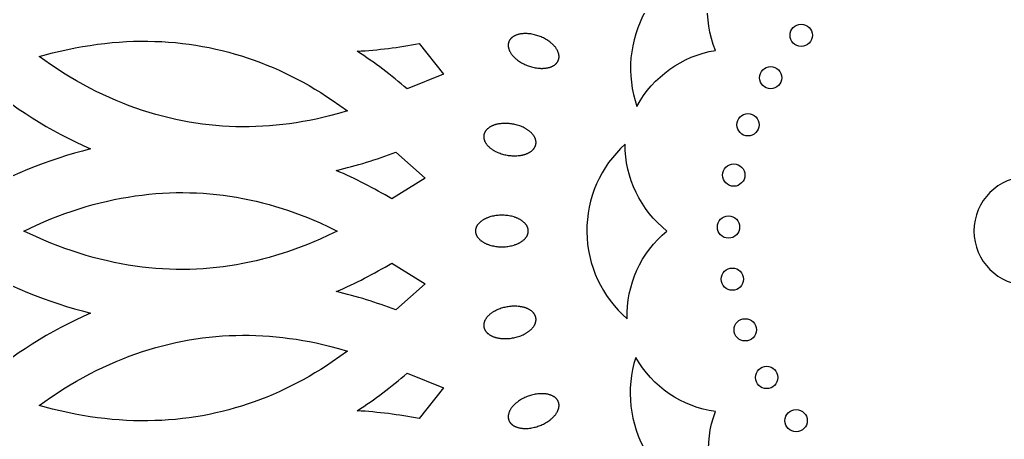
# Model space of a CAD drawing. Extents: x 198 to 1143, y 157 to 1987.
# Drawn here: x 374.3 to 663, y 1011.1 to 1134.1 of the extents above; entities that cross this region are included whole.
import ezdxf

# ---------------------------------------------------------------- set-up
doc = ezdxf.new("R2010")
doc.units = 0
doc.layers.get('0').update_dxf_attribs({"linetype": 'CONTINUOUS'})

msp = doc.modelspace()

# ---------------------------------------------------------------- linework, layer by layer
for points in [[(578.33, 1125.11, -0.23103), (580.44, 1153.29, 0.450113), (555.33, 1108.69, -0.23103)], [(491.49, 1127.14), (498.61, 1118.09), (487.92, 1113.81, 0.033861), (473.33, 1124.86, 0.033861)], [(362.3, 1116.85, 0.072141), (395.15, 1096.2, 0.072141), (359.21, 1081.57, -0.034729), (334.03, 1101.55, -0.034729)], [(564.14, 1072.15, -0.23103), (551.87, 1097.61, 0.450113), (552.44, 1046.43, -0.23103)], [(484.66, 1095.29), (493.24, 1087.62), (483.45, 1081.55, 0.033861), (467.17, 1089.9, 0.033861)], [(359.21, 1062.73, 0.072141), (395.15, 1048.1, 0.072141), (362.3, 1027.44, -0.034729), (334.03, 1042.75, -0.034729)], [(483.45, 1062.75), (493.24, 1056.68), (484.66, 1049.01, 0.033861), (467.17, 1054.4, 0.033861)], [(578.33, 1019.19, -0.23103), (554.98, 1035.1, 0.450113), (581.06, 991.06, -0.23103)], [(487.92, 1030.48), (498.61, 1026.21), (491.49, 1017.16, 0.033861), (473.33, 1019.44, 0.033861)]]:
    msp.add_lwpolyline(points, format="xyb", close=True)
for points in [[(532.32, 1122.29), (532.33, 1122.33), (532.35, 1122.38), (532.37, 1122.43), (532.38, 1122.48), (532.39, 1122.53), (532.41, 1122.58), (532.42, 1122.64), (532.43, 1122.69), (532.44, 1122.74), (532.45, 1122.79), (532.46, 1122.85), (532.47, 1122.9), (532.47, 1122.96), (532.48, 1123.01), (532.48, 1123.07), (532.48, 1123.12), (532.49, 1123.18), (532.49, 1123.24), (532.49, 1123.29), (532.49, 1123.35), (532.49, 1123.41), (532.48, 1123.47), (532.48, 1123.53), (532.47, 1123.59), (532.47, 1123.65), (532.46, 1123.71), (532.45, 1123.77), (532.44, 1123.83), (532.42, 1123.95), (532.39, 1124.07), (532.36, 1124.2), (532.32, 1124.33), (532.28, 1124.45), (532.23, 1124.58), (532.18, 1124.71), (532.12, 1124.84), (532.06, 1124.97), (532, 1125.1), (531.93, 1125.23), (531.85, 1125.36), (531.77, 1125.49), (531.69, 1125.62), (531.6, 1125.75), (531.51, 1125.88), (531.41, 1126.01), (531.31, 1126.14), (531.2, 1126.27), (531.09, 1126.4), (530.97, 1126.52), (530.86, 1126.65), (530.73, 1126.77), (530.61, 1126.89), (530.48, 1127.01), (530.35, 1127.13), (530.21, 1127.25), (530.07, 1127.36), (529.93, 1127.48), (529.79, 1127.59), (529.49, 1127.8), (529.19, 1128.01), (528.88, 1128.21), (528.56, 1128.39), (528.24, 1128.57), (527.92, 1128.74), (527.59, 1128.89), (527.27, 1129.04), (526.94, 1129.17), (526.62, 1129.29), (526.3, 1129.4), (525.96, 1129.51), (525.62, 1129.61), (525.27, 1129.7), (524.92, 1129.78), (524.56, 1129.85), (524.19, 1129.91), (523.83, 1129.96), (523.46, 1130), (523.1, 1130.02), (522.92, 1130.03), (522.74, 1130.03), (522.56, 1130.03), (522.38, 1130.03), (522.2, 1130.03), (522.02, 1130.02), (521.85, 1130), (521.68, 1129.99), (521.51, 1129.97), (521.34, 1129.94), (521.17, 1129.92), (521.01, 1129.89), (520.85, 1129.86), (520.69, 1129.82), (520.53, 1129.78), (520.38, 1129.74), (520.23, 1129.69), (520.09, 1129.64), (519.95, 1129.59), (519.81, 1129.54), (519.68, 1129.48), (519.55, 1129.42), (519.42, 1129.36), (519.3, 1129.29), (519.18, 1129.22), (519.06, 1129.15), (518.96, 1129.08), (518.85, 1129), (518.75, 1128.93), (518.65, 1128.85), (518.61, 1128.81), (518.56, 1128.77), (518.52, 1128.72), (518.47, 1128.68), (518.43, 1128.64), (518.39, 1128.6), (518.35, 1128.55), (518.31, 1128.51), (518.27, 1128.47), (518.24, 1128.42), (518.2, 1128.38), (518.17, 1128.33), (518.13, 1128.29), (518.1, 1128.24), (518.07, 1128.2), (518.04, 1128.15), (518.01, 1128.11), (517.98, 1128.06), (517.95, 1128.01), (517.93, 1127.97), (517.9, 1127.92), (517.88, 1127.87), (517.86, 1127.83), (517.83, 1127.78), (517.81, 1127.73), (517.79, 1127.68), (517.77, 1127.63), (517.76, 1127.59), (517.74, 1127.54), (517.72, 1127.49), (517.71, 1127.44), (517.69, 1127.39), (517.68, 1127.34), (517.67, 1127.29), (517.65, 1127.24), (517.64, 1127.18), (517.63, 1127.13), (517.62, 1127.08), (517.61, 1127.02), (517.61, 1126.97), (517.6, 1126.92), (517.6, 1126.86), (517.59, 1126.81), (517.59, 1126.75), (517.59, 1126.69), (517.58, 1126.64), (517.58, 1126.58), (517.59, 1126.52), (517.59, 1126.46), (517.59, 1126.4), (517.59, 1126.34), (517.6, 1126.29), (517.61, 1126.23), (517.61, 1126.17), (517.62, 1126.1), (517.63, 1126.04), (517.66, 1125.92), (517.68, 1125.8), (517.72, 1125.67), (517.75, 1125.55), (517.79, 1125.42), (517.84, 1125.29), (517.89, 1125.16), (517.95, 1125.03), (518.01, 1124.9), (518.07, 1124.77), (518.15, 1124.64), (518.22, 1124.51), (518.3, 1124.38), (518.38, 1124.25), (518.47, 1124.12), (518.57, 1123.99), (518.66, 1123.86), (518.77, 1123.73), (518.87, 1123.6), (518.98, 1123.48), (519.1, 1123.35), (519.22, 1123.23), (519.34, 1123.1), (519.46, 1122.98), (519.59, 1122.86), (519.73, 1122.74), (519.86, 1122.62), (520, 1122.51), (520.14, 1122.4), (520.28, 1122.28), (520.58, 1122.07), (520.88, 1121.86), (521.19, 1121.67), (521.51, 1121.48), (521.83, 1121.3), (522.15, 1121.14), (522.48, 1120.98), (522.8, 1120.84), (523.13, 1120.7), (523.45, 1120.58), (523.78, 1120.47), (524.11, 1120.36), (524.45, 1120.26), (524.8, 1120.17), (525.16, 1120.09), (525.52, 1120.02), (525.88, 1119.96), (526.24, 1119.91), (526.61, 1119.87), (526.97, 1119.85), (527.15, 1119.84), (527.34, 1119.84), (527.52, 1119.84), (527.69, 1119.84), (527.87, 1119.85), (528.05, 1119.86), (528.22, 1119.87), (528.4, 1119.88), (528.57, 1119.9), (528.73, 1119.93), (528.9, 1119.95), (529.06, 1119.98), (529.23, 1120.02), (529.38, 1120.05), (529.54, 1120.09), (529.69, 1120.13), (529.84, 1120.18), (529.98, 1120.23), (530.13, 1120.28), (530.26, 1120.33), (530.4, 1120.39), (530.53, 1120.45), (530.65, 1120.52), (530.78, 1120.58), (530.89, 1120.65), (531.01, 1120.72), (531.12, 1120.79), (531.22, 1120.87), (531.32, 1120.95), (531.42, 1121.03), (531.47, 1121.07), (531.51, 1121.11), (531.56, 1121.15), (531.6, 1121.19), (531.64, 1121.23), (531.68, 1121.27), (531.72, 1121.32), (531.76, 1121.36), (531.8, 1121.4), (531.84, 1121.45), (531.87, 1121.49), (531.91, 1121.54), (531.94, 1121.58), (531.97, 1121.63), (532, 1121.67), (532.04, 1121.72), (532.06, 1121.77), (532.09, 1121.81), (532.12, 1121.86), (532.15, 1121.91), (532.17, 1121.95), (532.19, 1122), (532.22, 1122.05), (532.24, 1122.09), (532.26, 1122.14), (532.28, 1122.19), (532.3, 1122.24)], [(380.02, 1123.29), (384.01, 1124.36), (386.23, 1124.9), (388.47, 1125.4), (390.64, 1125.84), (392.81, 1126.23), (394.99, 1126.58), (397.18, 1126.89), (399.3, 1127.15), (401.42, 1127.37), (403.55, 1127.54), (405.68, 1127.67), (407.75, 1127.76), (409.82, 1127.8), (411.9, 1127.8), (413.97, 1127.75), (415.99, 1127.67), (418.01, 1127.54), (420.03, 1127.37), (422.04, 1127.16), (424.02, 1126.91), (425.98, 1126.62), (427.95, 1126.29), (429.9, 1125.91), (431.83, 1125.5), (433.74, 1125.05), (435.65, 1124.56), (437.54, 1124.03), (439.42, 1123.47), (441.29, 1122.86), (443.14, 1122.22), (444.98, 1121.54), (446.81, 1120.82), (448.62, 1120.06), (450.42, 1119.27), (452.2, 1118.44), (453.98, 1117.58), (455.74, 1116.67), (457.48, 1115.74), (459.21, 1114.77), (460.93, 1113.75), (462.64, 1112.71), (464.33, 1111.63), (466, 1110.53), (468.26, 1108.96), (470.48, 1107.34), (467.84, 1106.58), (465.18, 1105.88), (463.23, 1105.41), (461.28, 1104.98), (459.32, 1104.58), (457.35, 1104.22), (455.39, 1103.9), (453.44, 1103.62), (451.47, 1103.37), (449.5, 1103.16), (447.55, 1103), (445.59, 1102.87), (443.62, 1102.78), (441.66, 1102.73), (439.7, 1102.71), (437.74, 1102.74), (435.78, 1102.81), (433.82, 1102.92), (431.86, 1103.07), (429.9, 1103.27), (427.95, 1103.5), (426, 1103.77), (424.03, 1104.09), (422.07, 1104.45), (420.13, 1104.85), (418.19, 1105.29), (416.22, 1105.78), (414.27, 1106.31), (412.33, 1106.88), (410.4, 1107.49), (408.43, 1108.16), (406.48, 1108.87), (404.55, 1109.61), (402.63, 1110.4), (400.67, 1111.25), (398.73, 1112.14), (396.81, 1113.07), (394.91, 1114.04), (392.96, 1115.08), (391.03, 1116.16), (389.13, 1117.27), (387.24, 1118.42), (385.31, 1119.65), (383.4, 1120.92)], [(525.7, 1097.6), (525.71, 1097.66), (525.72, 1097.71), (525.73, 1097.76), (525.73, 1097.81), (525.74, 1097.86), (525.74, 1097.91), (525.74, 1097.97), (525.75, 1098.02), (525.75, 1098.07), (525.75, 1098.13), (525.75, 1098.18), (525.74, 1098.24), (525.74, 1098.29), (525.74, 1098.35), (525.73, 1098.4), (525.72, 1098.46), (525.72, 1098.51), (525.71, 1098.57), (525.7, 1098.63), (525.69, 1098.68), (525.67, 1098.74), (525.66, 1098.8), (525.65, 1098.85), (525.63, 1098.91), (525.61, 1098.97), (525.6, 1099.03), (525.58, 1099.09), (525.56, 1099.14), (525.51, 1099.26), (525.46, 1099.38), (525.41, 1099.5), (525.35, 1099.61), (525.29, 1099.73), (525.22, 1099.85), (525.15, 1099.97), (525.07, 1100.09), (524.99, 1100.2), (524.9, 1100.32), (524.81, 1100.44), (524.71, 1100.55), (524.61, 1100.67), (524.5, 1100.78), (524.39, 1100.89), (524.28, 1101.01), (524.16, 1101.12), (524.04, 1101.23), (523.91, 1101.33), (523.78, 1101.44), (523.65, 1101.54), (523.51, 1101.65), (523.37, 1101.75), (523.22, 1101.84), (523.07, 1101.94), (522.92, 1102.03), (522.77, 1102.13), (522.61, 1102.21), (522.45, 1102.3), (522.29, 1102.39), (521.97, 1102.55), (521.63, 1102.7), (521.29, 1102.84), (520.95, 1102.97), (520.6, 1103.09), (520.25, 1103.19), (519.91, 1103.29), (519.56, 1103.37), (519.22, 1103.45), (518.88, 1103.51), (518.54, 1103.57), (518.19, 1103.62), (517.84, 1103.65), (517.48, 1103.68), (517.11, 1103.7), (516.75, 1103.71), (516.38, 1103.7), (516.01, 1103.69), (515.65, 1103.66), (515.28, 1103.62), (515.1, 1103.6), (514.92, 1103.57), (514.75, 1103.54), (514.57, 1103.51), (514.4, 1103.47), (514.23, 1103.43), (514.06, 1103.39), (513.89, 1103.34), (513.72, 1103.29), (513.56, 1103.24), (513.4, 1103.19), (513.25, 1103.13), (513.09, 1103.07), (512.94, 1103.01), (512.8, 1102.94), (512.66, 1102.87), (512.52, 1102.8), (512.38, 1102.73), (512.25, 1102.65), (512.13, 1102.57), (512, 1102.49), (511.89, 1102.41), (511.77, 1102.33), (511.66, 1102.24), (511.56, 1102.15), (511.46, 1102.06), (511.37, 1101.97), (511.27, 1101.88), (511.19, 1101.79), (511.11, 1101.69), (511.07, 1101.64), (511.03, 1101.6), (510.99, 1101.55), (510.96, 1101.5), (510.92, 1101.45), (510.89, 1101.4), (510.86, 1101.35), (510.83, 1101.3), (510.8, 1101.25), (510.77, 1101.2), (510.74, 1101.15), (510.72, 1101.1), (510.69, 1101.05), (510.67, 1101), (510.64, 1100.95), (510.62, 1100.9), (510.6, 1100.85), (510.58, 1100.8), (510.56, 1100.75), (510.55, 1100.7), (510.53, 1100.65), (510.51, 1100.6), (510.5, 1100.55), (510.49, 1100.5), (510.47, 1100.45), (510.46, 1100.4), (510.45, 1100.35), (510.44, 1100.3), (510.43, 1100.24), (510.43, 1100.19), (510.42, 1100.14), (510.41, 1100.09), (510.41, 1100.04), (510.41, 1099.99), (510.4, 1099.93), (510.4, 1099.88), (510.4, 1099.83), (510.4, 1099.77), (510.4, 1099.72), (510.4, 1099.66), (510.41, 1099.61), (510.41, 1099.55), (510.42, 1099.5), (510.42, 1099.44), (510.43, 1099.39), (510.44, 1099.33), (510.45, 1099.27), (510.46, 1099.22), (510.47, 1099.16), (510.49, 1099.1), (510.5, 1099.05), (510.52, 1098.99), (510.53, 1098.93), (510.55, 1098.87), (510.57, 1098.81), (510.59, 1098.76), (510.63, 1098.64), (510.68, 1098.52), (510.74, 1098.4), (510.79, 1098.29), (510.86, 1098.17), (510.93, 1098.05), (511, 1097.93), (511.08, 1097.81), (511.16, 1097.7), (511.25, 1097.58), (511.34, 1097.46), (511.44, 1097.35), (511.54, 1097.23), (511.64, 1097.12), (511.75, 1097.01), (511.87, 1096.89), (511.99, 1096.78), (512.11, 1096.67), (512.24, 1096.57), (512.37, 1096.46), (512.5, 1096.36), (512.64, 1096.25), (512.78, 1096.15), (512.93, 1096.06), (513.07, 1095.96), (513.22, 1095.87), (513.38, 1095.77), (513.53, 1095.69), (513.69, 1095.6), (513.85, 1095.51), (514.18, 1095.35), (514.52, 1095.2), (514.86, 1095.06), (515.2, 1094.93), (515.55, 1094.81), (515.89, 1094.71), (516.24, 1094.61), (516.59, 1094.53), (516.93, 1094.45), (517.27, 1094.39), (517.61, 1094.33), (517.96, 1094.28), (518.31, 1094.25), (518.67, 1094.22), (519.03, 1094.2), (519.4, 1094.19), (519.77, 1094.2), (520.13, 1094.21), (520.5, 1094.24), (520.86, 1094.28), (521.04, 1094.3), (521.22, 1094.33), (521.4, 1094.36), (521.58, 1094.39), (521.75, 1094.43), (521.92, 1094.47), (522.09, 1094.51), (522.26, 1094.56), (522.42, 1094.61), (522.59, 1094.66), (522.74, 1094.71), (522.9, 1094.77), (523.05, 1094.83), (523.2, 1094.89), (523.35, 1094.96), (523.49, 1095.03), (523.63, 1095.1), (523.76, 1095.17), (523.89, 1095.25), (524.02, 1095.33), (524.14, 1095.41), (524.26, 1095.49), (524.37, 1095.57), (524.48, 1095.66), (524.59, 1095.75), (524.69, 1095.84), (524.78, 1095.93), (524.87, 1096.02), (524.96, 1096.11), (525.04, 1096.21), (525.08, 1096.26), (525.12, 1096.3), (525.15, 1096.35), (525.19, 1096.4), (525.22, 1096.45), (525.26, 1096.5), (525.29, 1096.55), (525.32, 1096.6), (525.35, 1096.65), (525.38, 1096.7), (525.4, 1096.75), (525.43, 1096.8), (525.46, 1096.85), (525.48, 1096.9), (525.5, 1096.95), (525.52, 1097), (525.55, 1097.05), (525.56, 1097.1), (525.58, 1097.15), (525.6, 1097.2), (525.62, 1097.25), (525.63, 1097.3), (525.65, 1097.35), (525.66, 1097.4), (525.67, 1097.45), (525.68, 1097.5), (525.69, 1097.55)], [(375.55, 1072.15), (379.28, 1073.9), (381.39, 1074.81), (383.5, 1075.69), (385.56, 1076.5), (387.63, 1077.26), (389.72, 1077.99), (391.82, 1078.68), (393.86, 1079.3), (395.91, 1079.88), (397.98, 1080.42), (400.05, 1080.92), (402.08, 1081.36), (404.11, 1081.76), (406.15, 1082.12), (408.2, 1082.44), (410.21, 1082.7), (412.22, 1082.93), (414.24, 1083.11), (416.26, 1083.25), (418.25, 1083.35), (420.23, 1083.41), (422.22, 1083.42), (424.21, 1083.39), (426.18, 1083.32), (428.15, 1083.21), (430.11, 1083.06), (432.07, 1082.87), (434.01, 1082.64), (435.96, 1082.36), (437.89, 1082.05), (439.82, 1081.7), (441.75, 1081.31), (443.66, 1080.88), (445.57, 1080.41), (447.47, 1079.91), (449.37, 1079.36), (451.26, 1078.78), (453.14, 1078.16), (455.01, 1077.5), (456.89, 1076.81), (458.75, 1076.07), (460.6, 1075.31), (462.44, 1074.51), (464.93, 1073.36), (467.4, 1072.15), (464.93, 1070.94), (462.44, 1069.79), (460.6, 1068.99), (458.75, 1068.22), (456.89, 1067.49), (455.01, 1066.79), (453.14, 1066.14), (451.26, 1065.52), (449.37, 1064.94), (447.47, 1064.39), (445.57, 1063.89), (443.66, 1063.42), (441.75, 1062.99), (439.82, 1062.6), (437.89, 1062.25), (435.96, 1061.94), (434.01, 1061.66), (432.07, 1061.43), (430.11, 1061.24), (428.15, 1061.09), (426.18, 1060.98), (424.21, 1060.91), (422.22, 1060.88), (420.23, 1060.89), (418.25, 1060.95), (416.26, 1061.05), (414.24, 1061.19), (412.22, 1061.37), (410.21, 1061.6), (408.2, 1061.86), (406.15, 1062.18), (404.11, 1062.54), (402.08, 1062.94), (400.05, 1063.38), (397.98, 1063.88), (395.91, 1064.42), (393.86, 1065), (391.82, 1065.62), (389.72, 1066.31), (387.63, 1067.03), (385.56, 1067.8), (383.5, 1068.61), (381.39, 1069.48), (379.28, 1070.4)], [(523.48, 1072.15), (523.48, 1072.2), (523.48, 1072.25), (523.47, 1072.3), (523.47, 1072.36), (523.47, 1072.41), (523.46, 1072.46), (523.45, 1072.51), (523.45, 1072.57), (523.44, 1072.62), (523.43, 1072.67), (523.42, 1072.73), (523.41, 1072.78), (523.39, 1072.83), (523.38, 1072.89), (523.36, 1072.94), (523.35, 1072.99), (523.33, 1073.05), (523.31, 1073.1), (523.29, 1073.15), (523.27, 1073.21), (523.25, 1073.26), (523.23, 1073.32), (523.2, 1073.37), (523.18, 1073.42), (523.15, 1073.48), (523.12, 1073.53), (523.1, 1073.59), (523.07, 1073.64), (523, 1073.75), (522.93, 1073.86), (522.86, 1073.96), (522.78, 1074.07), (522.7, 1074.17), (522.61, 1074.28), (522.52, 1074.38), (522.42, 1074.48), (522.32, 1074.59), (522.21, 1074.69), (522.1, 1074.78), (521.99, 1074.88), (521.87, 1074.98), (521.74, 1075.07), (521.62, 1075.16), (521.48, 1075.25), (521.35, 1075.34), (521.21, 1075.43), (521.06, 1075.51), (520.92, 1075.59), (520.77, 1075.67), (520.61, 1075.75), (520.46, 1075.82), (520.3, 1075.89), (520.13, 1075.96), (519.97, 1076.03), (519.8, 1076.09), (519.63, 1076.15), (519.46, 1076.21), (519.29, 1076.27), (518.94, 1076.37), (518.58, 1076.46), (518.22, 1076.54), (517.86, 1076.61), (517.5, 1076.66), (517.14, 1076.71), (516.78, 1076.74), (516.43, 1076.77), (516.07, 1076.78), (515.73, 1076.78), (515.38, 1076.78), (515.03, 1076.77), (514.68, 1076.74), (514.32, 1076.71), (513.96, 1076.66), (513.6, 1076.61), (513.24, 1076.54), (512.88, 1076.46), (512.52, 1076.37), (512.17, 1076.27), (512, 1076.21), (511.83, 1076.15), (511.66, 1076.09), (511.49, 1076.03), (511.32, 1075.96), (511.16, 1075.89), (511, 1075.82), (510.84, 1075.75), (510.69, 1075.67), (510.54, 1075.59), (510.39, 1075.51), (510.25, 1075.43), (510.11, 1075.34), (509.97, 1075.25), (509.84, 1075.16), (509.71, 1075.07), (509.59, 1074.98), (509.47, 1074.88), (509.35, 1074.78), (509.24, 1074.69), (509.14, 1074.59), (509.04, 1074.48), (508.94, 1074.38), (508.85, 1074.28), (508.76, 1074.17), (508.68, 1074.07), (508.6, 1073.96), (508.52, 1073.86), (508.46, 1073.75), (508.39, 1073.64), (508.36, 1073.59), (508.33, 1073.53), (508.31, 1073.48), (508.28, 1073.42), (508.25, 1073.37), (508.23, 1073.32), (508.21, 1073.26), (508.19, 1073.21), (508.16, 1073.15), (508.15, 1073.1), (508.13, 1073.05), (508.11, 1072.99), (508.09, 1072.94), (508.08, 1072.89), (508.06, 1072.83), (508.05, 1072.78), (508.04, 1072.73), (508.03, 1072.67), (508.02, 1072.62), (508.01, 1072.57), (508, 1072.51), (508, 1072.46), (507.99, 1072.41), (507.99, 1072.36), (507.98, 1072.3), (507.98, 1072.25), (507.98, 1072.2), (507.98, 1072.15), (507.98, 1072.1), (507.98, 1072.05), (507.98, 1072), (507.99, 1071.94), (507.99, 1071.89), (508, 1071.84), (508, 1071.79), (508.01, 1071.73), (508.02, 1071.68), (508.03, 1071.63), (508.04, 1071.57), (508.05, 1071.52), (508.06, 1071.47), (508.08, 1071.41), (508.09, 1071.36), (508.11, 1071.31), (508.13, 1071.25), (508.15, 1071.2), (508.16, 1071.14), (508.19, 1071.09), (508.21, 1071.04), (508.23, 1070.98), (508.25, 1070.93), (508.28, 1070.87), (508.31, 1070.82), (508.33, 1070.77), (508.36, 1070.71), (508.39, 1070.66), (508.46, 1070.55), (508.52, 1070.44), (508.6, 1070.34), (508.68, 1070.23), (508.76, 1070.13), (508.85, 1070.02), (508.94, 1069.92), (509.04, 1069.82), (509.14, 1069.71), (509.24, 1069.61), (509.35, 1069.52), (509.47, 1069.42), (509.59, 1069.32), (509.71, 1069.23), (509.84, 1069.14), (509.97, 1069.05), (510.11, 1068.96), (510.25, 1068.87), (510.39, 1068.79), (510.54, 1068.71), (510.69, 1068.63), (510.84, 1068.55), (511, 1068.48), (511.16, 1068.41), (511.32, 1068.34), (511.49, 1068.27), (511.66, 1068.21), (511.83, 1068.15), (512, 1068.09), (512.17, 1068.03), (512.52, 1067.93), (512.88, 1067.84), (513.24, 1067.76), (513.6, 1067.69), (513.96, 1067.64), (514.32, 1067.59), (514.68, 1067.56), (515.03, 1067.53), (515.38, 1067.52), (515.73, 1067.52), (516.07, 1067.52), (516.43, 1067.53), (516.78, 1067.56), (517.14, 1067.59), (517.5, 1067.64), (517.86, 1067.69), (518.22, 1067.76), (518.58, 1067.84), (518.94, 1067.93), (519.29, 1068.03), (519.46, 1068.09), (519.63, 1068.15), (519.8, 1068.21), (519.97, 1068.27), (520.13, 1068.34), (520.3, 1068.41), (520.46, 1068.48), (520.61, 1068.55), (520.77, 1068.63), (520.92, 1068.71), (521.06, 1068.79), (521.21, 1068.87), (521.35, 1068.96), (521.48, 1069.05), (521.62, 1069.14), (521.74, 1069.23), (521.87, 1069.32), (521.99, 1069.42), (522.1, 1069.52), (522.21, 1069.61), (522.32, 1069.71), (522.42, 1069.82), (522.52, 1069.92), (522.61, 1070.02), (522.7, 1070.13), (522.78, 1070.23), (522.86, 1070.34), (522.93, 1070.44), (523, 1070.55), (523.07, 1070.66), (523.1, 1070.71), (523.12, 1070.77), (523.15, 1070.82), (523.18, 1070.87), (523.2, 1070.93), (523.23, 1070.98), (523.25, 1071.04), (523.27, 1071.09), (523.29, 1071.14), (523.31, 1071.2), (523.33, 1071.25), (523.35, 1071.31), (523.36, 1071.36), (523.38, 1071.41), (523.39, 1071.47), (523.41, 1071.52), (523.42, 1071.57), (523.43, 1071.63), (523.44, 1071.68), (523.45, 1071.73), (523.45, 1071.79), (523.46, 1071.84), (523.47, 1071.89), (523.47, 1071.94), (523.47, 1072), (523.48, 1072.05), (523.48, 1072.1)], [(525.7, 1046.69), (525.69, 1046.75), (525.68, 1046.8), (525.67, 1046.85), (525.66, 1046.9), (525.65, 1046.95), (525.63, 1047), (525.62, 1047.05), (525.6, 1047.1), (525.58, 1047.15), (525.56, 1047.2), (525.55, 1047.25), (525.52, 1047.3), (525.5, 1047.35), (525.48, 1047.4), (525.46, 1047.45), (525.43, 1047.5), (525.4, 1047.55), (525.38, 1047.6), (525.35, 1047.65), (525.32, 1047.7), (525.29, 1047.75), (525.26, 1047.8), (525.22, 1047.85), (525.19, 1047.9), (525.15, 1047.95), (525.12, 1048), (525.08, 1048.04), (525.04, 1048.09), (524.96, 1048.19), (524.87, 1048.28), (524.78, 1048.37), (524.69, 1048.46), (524.59, 1048.55), (524.48, 1048.64), (524.37, 1048.73), (524.26, 1048.81), (524.14, 1048.89), (524.02, 1048.97), (523.89, 1049.05), (523.76, 1049.13), (523.63, 1049.2), (523.49, 1049.27), (523.35, 1049.34), (523.2, 1049.4), (523.05, 1049.47), (522.9, 1049.53), (522.74, 1049.59), (522.59, 1049.64), (522.42, 1049.69), (522.26, 1049.74), (522.09, 1049.79), (521.92, 1049.83), (521.75, 1049.87), (521.58, 1049.91), (521.4, 1049.94), (521.22, 1049.97), (521.04, 1050), (520.86, 1050.02), (520.5, 1050.06), (520.13, 1050.09), (519.77, 1050.1), (519.4, 1050.11), (519.03, 1050.1), (518.67, 1050.08), (518.31, 1050.05), (517.96, 1050.02), (517.61, 1049.97), (517.27, 1049.91), (516.93, 1049.85), (516.59, 1049.77), (516.24, 1049.69), (515.89, 1049.59), (515.55, 1049.49), (515.2, 1049.37), (514.86, 1049.24), (514.52, 1049.1), (514.18, 1048.95), (513.85, 1048.79), (513.69, 1048.7), (513.53, 1048.61), (513.38, 1048.52), (513.22, 1048.43), (513.07, 1048.34), (512.93, 1048.24), (512.78, 1048.14), (512.64, 1048.04), (512.5, 1047.94), (512.37, 1047.84), (512.24, 1047.73), (512.11, 1047.63), (511.99, 1047.52), (511.87, 1047.41), (511.75, 1047.29), (511.64, 1047.18), (511.54, 1047.07), (511.44, 1046.95), (511.34, 1046.84), (511.25, 1046.72), (511.16, 1046.6), (511.08, 1046.49), (511, 1046.37), (510.93, 1046.25), (510.86, 1046.13), (510.79, 1046.01), (510.74, 1045.9), (510.68, 1045.78), (510.63, 1045.66), (510.59, 1045.54), (510.57, 1045.49), (510.55, 1045.43), (510.53, 1045.37), (510.52, 1045.31), (510.5, 1045.25), (510.49, 1045.2), (510.47, 1045.14), (510.46, 1045.08), (510.45, 1045.03), (510.44, 1044.97), (510.43, 1044.91), (510.42, 1044.86), (510.42, 1044.8), (510.41, 1044.75), (510.41, 1044.69), (510.4, 1044.64), (510.4, 1044.58), (510.4, 1044.53), (510.4, 1044.47), (510.4, 1044.42), (510.4, 1044.37), (510.41, 1044.31), (510.41, 1044.26), (510.41, 1044.21), (510.42, 1044.16), (510.43, 1044.11), (510.43, 1044.05), (510.44, 1044), (510.45, 1043.95), (510.46, 1043.9), (510.47, 1043.85), (510.49, 1043.8), (510.5, 1043.75), (510.51, 1043.7), (510.53, 1043.65), (510.55, 1043.6), (510.56, 1043.55), (510.58, 1043.5), (510.6, 1043.45), (510.62, 1043.4), (510.64, 1043.35), (510.67, 1043.3), (510.69, 1043.25), (510.72, 1043.2), (510.74, 1043.15), (510.77, 1043.1), (510.8, 1043.05), (510.83, 1043), (510.86, 1042.95), (510.89, 1042.9), (510.92, 1042.85), (510.96, 1042.8), (510.99, 1042.75), (511.03, 1042.7), (511.07, 1042.65), (511.11, 1042.61), (511.19, 1042.51), (511.27, 1042.42), (511.37, 1042.33), (511.46, 1042.24), (511.56, 1042.15), (511.66, 1042.06), (511.77, 1041.97), (511.89, 1041.89), (512, 1041.81), (512.13, 1041.73), (512.25, 1041.65), (512.38, 1041.57), (512.52, 1041.5), (512.66, 1041.43), (512.8, 1041.36), (512.94, 1041.29), (513.09, 1041.23), (513.25, 1041.17), (513.4, 1041.11), (513.56, 1041.06), (513.72, 1041.01), (513.89, 1040.96), (514.06, 1040.91), (514.23, 1040.87), (514.4, 1040.83), (514.57, 1040.79), (514.75, 1040.76), (514.92, 1040.73), (515.1, 1040.7), (515.28, 1040.68), (515.65, 1040.64), (516.01, 1040.61), (516.38, 1040.6), (516.75, 1040.59), (517.11, 1040.6), (517.48, 1040.62), (517.84, 1040.65), (518.19, 1040.68), (518.54, 1040.73), (518.88, 1040.79), (519.22, 1040.85), (519.56, 1040.92), (519.91, 1041.01), (520.25, 1041.11), (520.6, 1041.21), (520.95, 1041.33), (521.29, 1041.46), (521.63, 1041.6), (521.97, 1041.75), (522.29, 1041.91), (522.45, 1042), (522.61, 1042.08), (522.77, 1042.17), (522.92, 1042.27), (523.07, 1042.36), (523.22, 1042.46), (523.37, 1042.55), (523.51, 1042.65), (523.65, 1042.76), (523.78, 1042.86), (523.91, 1042.97), (524.04, 1043.07), (524.16, 1043.18), (524.28, 1043.29), (524.39, 1043.4), (524.5, 1043.52), (524.61, 1043.63), (524.71, 1043.75), (524.81, 1043.86), (524.9, 1043.98), (524.99, 1044.1), (525.07, 1044.21), (525.15, 1044.33), (525.22, 1044.45), (525.29, 1044.57), (525.35, 1044.68), (525.41, 1044.8), (525.46, 1044.92), (525.51, 1045.04), (525.56, 1045.15), (525.58, 1045.21), (525.6, 1045.27), (525.61, 1045.33), (525.63, 1045.39), (525.65, 1045.44), (525.66, 1045.5), (525.67, 1045.56), (525.69, 1045.62), (525.7, 1045.67), (525.71, 1045.73), (525.72, 1045.79), (525.72, 1045.84), (525.73, 1045.9), (525.74, 1045.95), (525.74, 1046.01), (525.74, 1046.06), (525.75, 1046.12), (525.75, 1046.17), (525.75, 1046.23), (525.75, 1046.28), (525.74, 1046.33), (525.74, 1046.39), (525.74, 1046.44), (525.73, 1046.49), (525.73, 1046.54), (525.72, 1046.59), (525.71, 1046.64)], [(380.02, 1021.01), (383.4, 1023.38), (385.31, 1024.65), (387.24, 1025.88), (389.13, 1027.03), (391.03, 1028.14), (392.96, 1029.22), (394.91, 1030.26), (396.81, 1031.23), (398.73, 1032.16), (400.67, 1033.05), (402.63, 1033.9), (404.55, 1034.68), (406.48, 1035.43), (408.43, 1036.14), (410.4, 1036.81), (412.33, 1037.42), (414.27, 1037.99), (416.22, 1038.52), (418.19, 1039.01), (420.13, 1039.45), (422.07, 1039.85), (424.03, 1040.21), (426, 1040.53), (427.95, 1040.8), (429.9, 1041.03), (431.86, 1041.23), (433.82, 1041.38), (435.78, 1041.49), (437.74, 1041.56), (439.7, 1041.58), (441.66, 1041.57), (443.62, 1041.52), (445.59, 1041.43), (447.55, 1041.3), (449.5, 1041.14), (451.47, 1040.93), (453.44, 1040.68), (455.39, 1040.4), (457.35, 1040.08), (459.32, 1039.72), (461.28, 1039.32), (463.23, 1038.89), (465.18, 1038.42), (467.84, 1037.72), (470.48, 1036.96), (468.26, 1035.34), (466, 1033.77), (464.33, 1032.67), (462.64, 1031.59), (460.93, 1030.55), (459.21, 1029.53), (457.48, 1028.56), (455.74, 1027.63), (453.98, 1026.72), (452.2, 1025.86), (450.42, 1025.03), (448.62, 1024.24), (446.81, 1023.48), (444.98, 1022.76), (443.14, 1022.08), (441.29, 1021.44), (439.42, 1020.83), (437.54, 1020.27), (435.65, 1019.74), (433.74, 1019.25), (431.83, 1018.8), (429.9, 1018.39), (427.95, 1018.01), (425.98, 1017.68), (424.02, 1017.39), (422.04, 1017.14), (420.03, 1016.93), (418.01, 1016.76), (415.99, 1016.63), (413.97, 1016.55), (411.9, 1016.5), (409.82, 1016.5), (407.75, 1016.54), (405.68, 1016.63), (403.55, 1016.76), (401.42, 1016.93), (399.3, 1017.15), (397.18, 1017.4), (394.99, 1017.71), (392.81, 1018.07), (390.64, 1018.46), (388.47, 1018.9), (386.23, 1019.4), (384.01, 1019.93)], [(532.32, 1022.01), (532.3, 1022.06), (532.28, 1022.11), (532.26, 1022.16), (532.24, 1022.21), (532.22, 1022.25), (532.19, 1022.3), (532.17, 1022.35), (532.15, 1022.39), (532.12, 1022.44), (532.09, 1022.49), (532.06, 1022.53), (532.04, 1022.58), (532, 1022.63), (531.97, 1022.67), (531.94, 1022.72), (531.91, 1022.76), (531.87, 1022.81), (531.84, 1022.85), (531.8, 1022.89), (531.76, 1022.94), (531.72, 1022.98), (531.68, 1023.02), (531.64, 1023.07), (531.6, 1023.11), (531.56, 1023.15), (531.51, 1023.19), (531.47, 1023.23), (531.42, 1023.27), (531.32, 1023.35), (531.22, 1023.43), (531.12, 1023.51), (531.01, 1023.58), (530.89, 1023.65), (530.78, 1023.72), (530.65, 1023.78), (530.53, 1023.85), (530.4, 1023.91), (530.26, 1023.96), (530.13, 1024.02), (529.98, 1024.07), (529.84, 1024.12), (529.69, 1024.17), (529.54, 1024.21), (529.38, 1024.25), (529.23, 1024.28), (529.06, 1024.32), (528.9, 1024.35), (528.73, 1024.37), (528.57, 1024.4), (528.4, 1024.41), (528.22, 1024.43), (528.05, 1024.44), (527.87, 1024.45), (527.69, 1024.46), (527.52, 1024.46), (527.34, 1024.46), (527.15, 1024.46), (526.97, 1024.45), (526.61, 1024.42), (526.24, 1024.39), (525.88, 1024.34), (525.52, 1024.28), (525.16, 1024.21), (524.8, 1024.13), (524.45, 1024.04), (524.11, 1023.94), (523.78, 1023.83), (523.45, 1023.72), (523.13, 1023.6), (522.8, 1023.46), (522.48, 1023.32), (522.15, 1023.16), (521.83, 1023), (521.51, 1022.82), (521.19, 1022.63), (520.88, 1022.44), (520.58, 1022.23), (520.28, 1022.01), (520.14, 1021.9), (520, 1021.79), (519.86, 1021.68), (519.73, 1021.56), (519.59, 1021.44), (519.46, 1021.32), (519.34, 1021.2), (519.22, 1021.07), (519.1, 1020.95), (518.98, 1020.82), (518.87, 1020.7), (518.77, 1020.57), (518.66, 1020.44), (518.57, 1020.31), (518.47, 1020.18), (518.38, 1020.05), (518.3, 1019.92), (518.22, 1019.79), (518.15, 1019.66), (518.07, 1019.53), (518.01, 1019.4), (517.95, 1019.27), (517.89, 1019.14), (517.84, 1019.01), (517.79, 1018.88), (517.75, 1018.75), (517.72, 1018.63), (517.68, 1018.5), (517.66, 1018.38), (517.63, 1018.26), (517.62, 1018.19), (517.61, 1018.13), (517.61, 1018.07), (517.6, 1018.01), (517.59, 1017.95), (517.59, 1017.9), (517.59, 1017.84), (517.59, 1017.78), (517.58, 1017.72), (517.58, 1017.66), (517.59, 1017.61), (517.59, 1017.55), (517.59, 1017.49), (517.6, 1017.44), (517.6, 1017.38), (517.61, 1017.33), (517.61, 1017.27), (517.62, 1017.22), (517.63, 1017.17), (517.64, 1017.12), (517.65, 1017.06), (517.67, 1017.01), (517.68, 1016.96), (517.69, 1016.91), (517.71, 1016.86), (517.72, 1016.81), (517.74, 1016.76), (517.76, 1016.71), (517.77, 1016.67), (517.79, 1016.62), (517.81, 1016.57), (517.83, 1016.52), (517.86, 1016.47), (517.88, 1016.43), (517.9, 1016.38), (517.93, 1016.33), (517.95, 1016.29), (517.98, 1016.24), (518.01, 1016.19), (518.04, 1016.15), (518.07, 1016.1), (518.1, 1016.06), (518.13, 1016.01), (518.17, 1015.97), (518.2, 1015.92), (518.24, 1015.88), (518.27, 1015.83), (518.31, 1015.79), (518.35, 1015.75), (518.39, 1015.7), (518.43, 1015.66), (518.47, 1015.62), (518.52, 1015.58), (518.56, 1015.53), (518.61, 1015.49), (518.65, 1015.45), (518.75, 1015.37), (518.85, 1015.3), (518.96, 1015.22), (519.06, 1015.15), (519.18, 1015.08), (519.3, 1015.01), (519.42, 1014.94), (519.55, 1014.88), (519.68, 1014.82), (519.81, 1014.76), (519.95, 1014.71), (520.09, 1014.66), (520.23, 1014.61), (520.38, 1014.56), (520.53, 1014.52), (520.69, 1014.48), (520.85, 1014.44), (521.01, 1014.41), (521.17, 1014.38), (521.34, 1014.35), (521.51, 1014.33), (521.68, 1014.31), (521.85, 1014.3), (522.02, 1014.28), (522.2, 1014.27), (522.38, 1014.27), (522.56, 1014.27), (522.74, 1014.27), (522.92, 1014.27), (523.1, 1014.28), (523.46, 1014.3), (523.83, 1014.34), (524.19, 1014.39), (524.56, 1014.45), (524.92, 1014.52), (525.27, 1014.6), (525.62, 1014.69), (525.96, 1014.79), (526.3, 1014.89), (526.62, 1015.01), (526.94, 1015.13), (527.27, 1015.26), (527.59, 1015.41), (527.92, 1015.56), (528.24, 1015.73), (528.56, 1015.91), (528.88, 1016.09), (529.19, 1016.29), (529.49, 1016.5), (529.79, 1016.71), (529.93, 1016.82), (530.07, 1016.94), (530.21, 1017.05), (530.35, 1017.17), (530.48, 1017.29), (530.61, 1017.41), (530.73, 1017.53), (530.86, 1017.65), (530.97, 1017.78), (531.09, 1017.9), (531.2, 1018.03), (531.31, 1018.16), (531.41, 1018.29), (531.51, 1018.42), (531.6, 1018.55), (531.69, 1018.68), (531.77, 1018.81), (531.85, 1018.94), (531.93, 1019.07), (532, 1019.2), (532.06, 1019.33), (532.12, 1019.46), (532.18, 1019.59), (532.23, 1019.72), (532.28, 1019.85), (532.32, 1019.97), (532.36, 1020.1), (532.39, 1020.22), (532.42, 1020.35), (532.44, 1020.47), (532.45, 1020.53), (532.46, 1020.59), (532.47, 1020.65), (532.47, 1020.71), (532.48, 1020.77), (532.48, 1020.83), (532.49, 1020.89), (532.49, 1020.95), (532.49, 1021.01), (532.49, 1021.06), (532.49, 1021.12), (532.48, 1021.18), (532.48, 1021.23), (532.48, 1021.29), (532.47, 1021.34), (532.47, 1021.4), (532.46, 1021.45), (532.45, 1021.51), (532.44, 1021.56), (532.43, 1021.61), (532.42, 1021.66), (532.41, 1021.72), (532.39, 1021.77), (532.38, 1021.82), (532.37, 1021.87), (532.35, 1021.92), (532.33, 1021.97)]]:
    msp.add_lwpolyline(points, close=True)
for centre in [(603.49, 1129.53), (594.53, 1117.1), (587.88, 1103.3), (583.72, 1088.55), (582.18, 1073.31), (583.31, 1058.03), (587.08, 1043.18), (593.37, 1029.21), (602, 1016.55)]:
    msp.add_circle(centre, 3.27)
at = {"extrusion": (0, 0, -1)}
msp.add_circle((-670.07, 1072.15), 15.92, dxfattribs=at)

doc.saveas('drawing.dxf')
